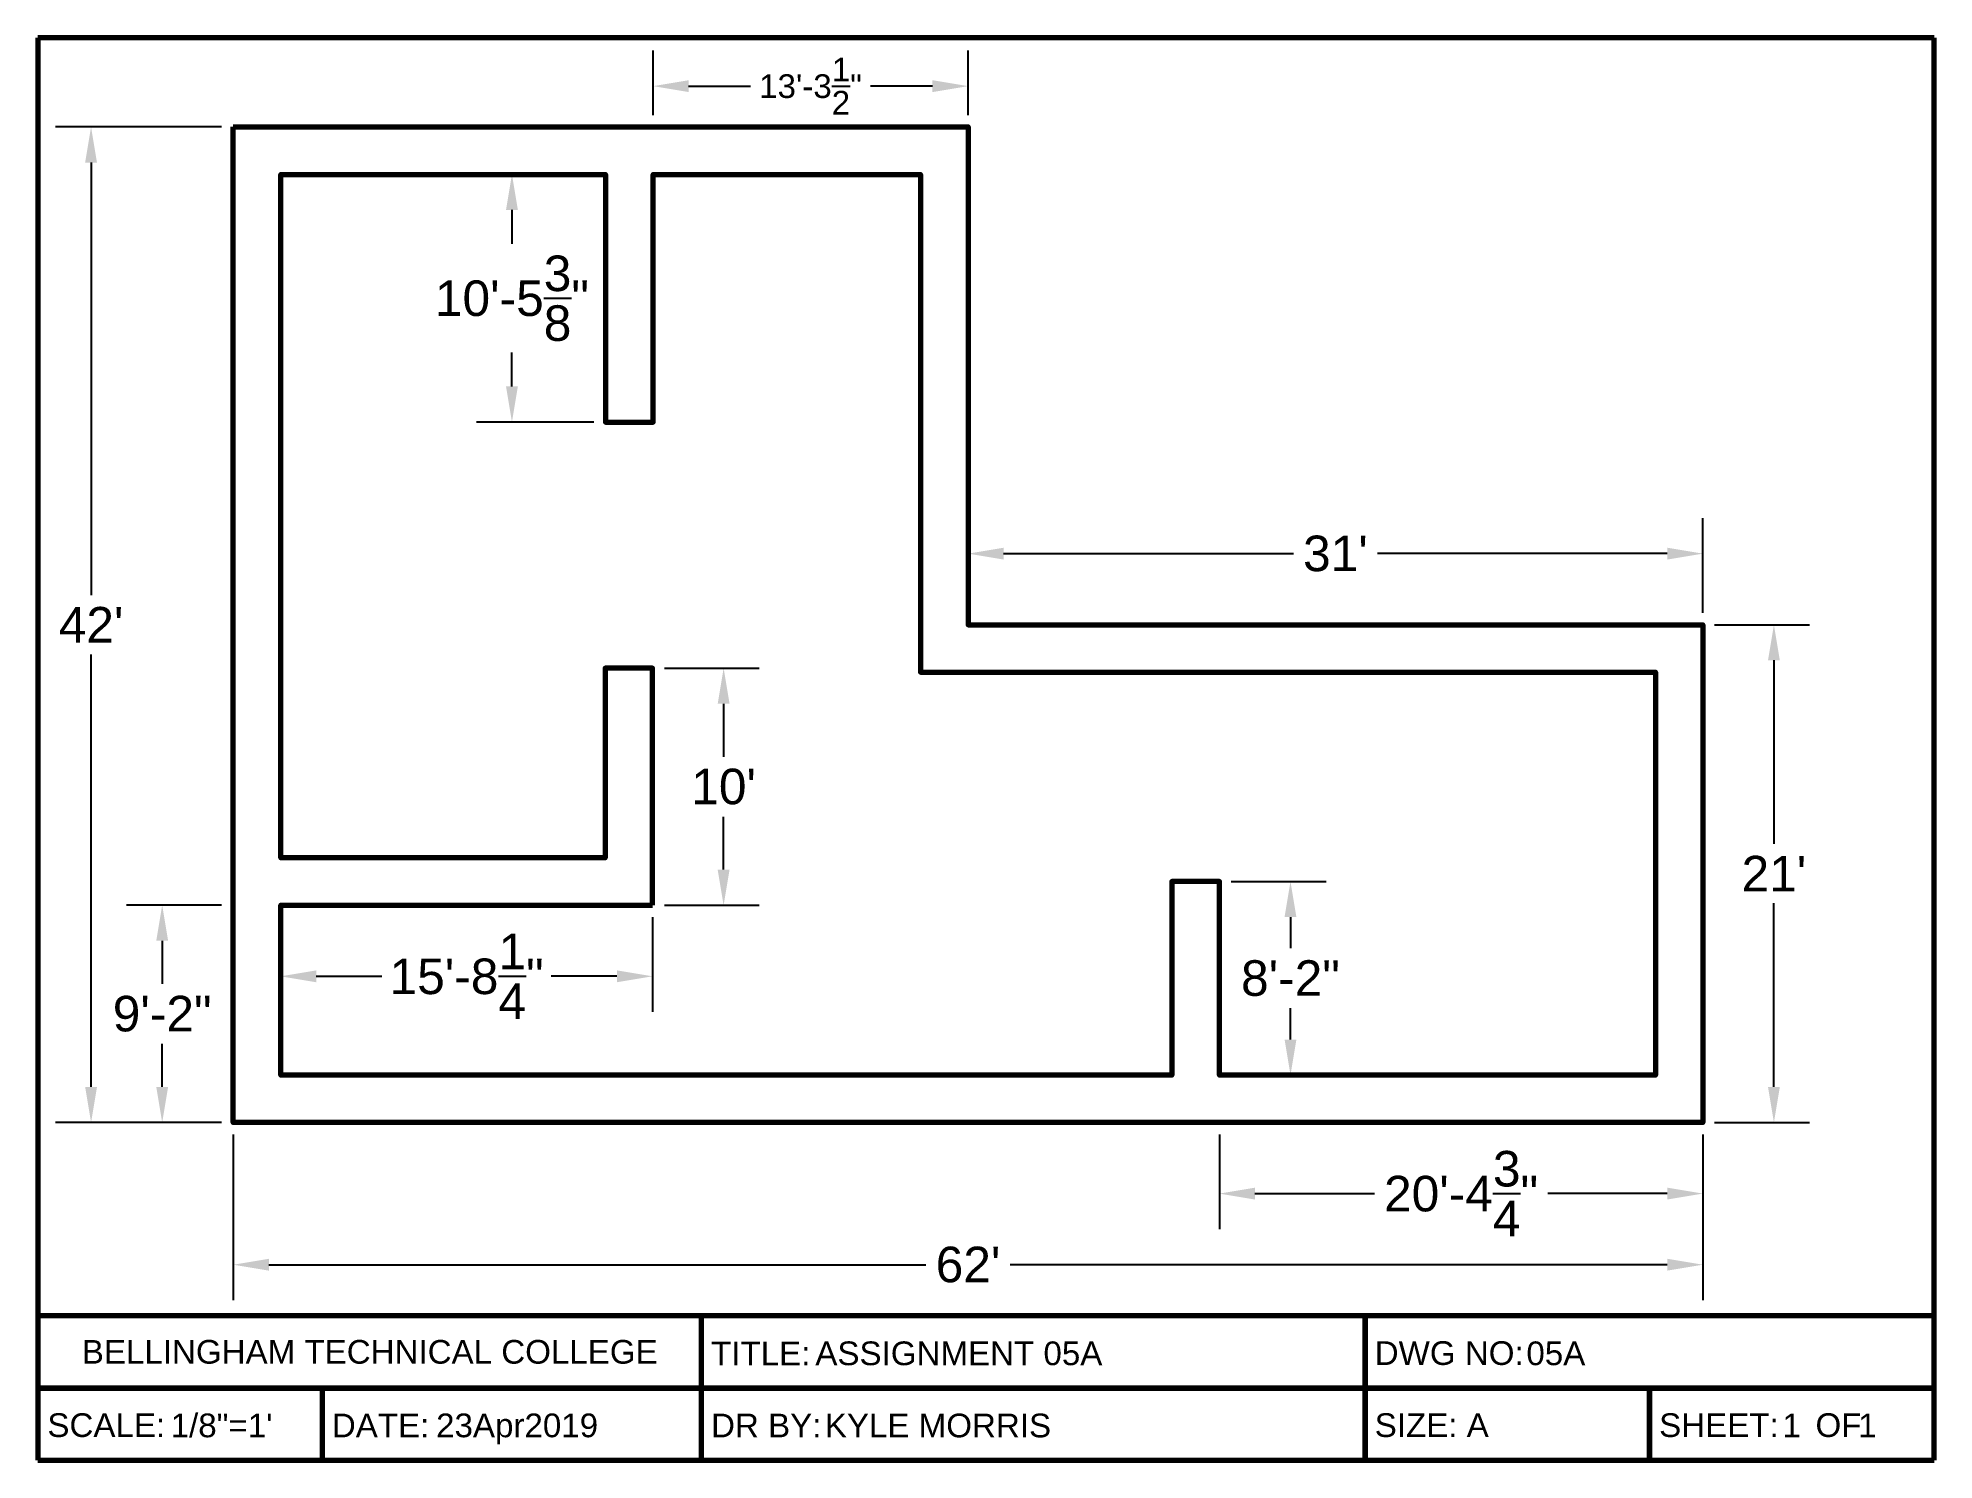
# Model space of a CAD drawing. Header units: inches. Extents: x 48 to 1008, y 48 to 768.
import ezdxf
from ezdxf.enums import TextEntityAlignment as Align

# ---------------------------------------------------------------- set-up
doc = ezdxf.new("R2010")
doc.units = ezdxf.units.IN
doc.header["$MEASUREMENT"] = 0
doc.layers.add('Dimensions', color=7, linetype='Continuous')
doc.layers.add('TitleText', color=7, linetype='Continuous')
doc.layers.add('Object', color=7, linetype='Continuous', lineweight=70)
doc.layers.add('TitleBox', color=7, linetype='Continuous', lineweight=70)
doc.styles.get("Standard").update_dxf_attribs({"font": 'arial.ttf'})
doc.dimstyles.get("Standard").update_dxf_attribs({"dimtxt": 0.18, "dimasz": 0.18, "dimexe": 0.18, "dimexo": 0.0625, "dimgap": 0.09, "dimtad": 0, "dimtih": 1, "dimtoh": 1, "dimdec": 4, "dimzin": 0, "dimdsep": 46, "dimtxsty": 'Standard', "dimcen": 0.09, "dimadec": 0, "dimazin": 0, "dimtfac": 1, "dimtdec": 4, "dimtofl": 0, "dimtmove": 0, "dimatfit": 3, "dimfxl": 1, "dimtolj": 1, "dimtzin": 0, "dimarcsym": 0})

# ---------------------------------------------------------------- blocks, each defined once
blk = doc.blocks.new('TitleAAlt')
at = {"layer": 'TitleBox'}
for p, q in [((10.5, 8), (0.5, 8)), ((0.5, 8), (0.5, 0.5)), ((10.5, 0.5), (10.5, 8)), ((10.5, 1.26), (0.5, 1.26)), ((4, 0.5), (4, 1.26)), ((7.5, 0.88), (7.5, 1.26)), ((7.5, 1.26), (7.5, 0.5)), ((10.5, 0.88), (0.5, 0.88)), ((0.5, 0.88), (10.5, 0.88)), ((2, 0.5), (2, 0.88)), ((7.5, 0.5), (7.5, 0.88)), ((9, 0.5), (9, 0.88)), ((9, 0.88), (9, 0.5)), ((0.5, 0.5), (10.5, 0.5)), ((0.5, 0.5), (10.5, 0.5))]:
    blk.add_line(p, q, dxfattribs=at)
at = {"layer": 'TitleText', "char_height": 0.125}
for s, width, insert, attachment_point in [('BELLINGHAM TECHNICAL COLLEGE', 3.5, (2.25, 1.07), 5), ('TITLE:', 3.5, (4.05, 1), 7), ('DWG NO:', 3, (7.55, 1), 7), ('SCALE:', 1.5, (0.55, 0.62), 7), ('DATE:', 2, (2.05, 0.62), 7), ('DR BY:', 3.5, (4.05, 0.62), 7), ('SIZE: A', 1.5, (7.55, 0.62), 7), ('SHEET:    OF', 1.5, (9.05, 0.62), 7)]:
    blk.add_mtext_dynamic_manual_height_columns(s, width=width, gutter_width=1, heights=[0], dxfattribs=dict(at, insert=insert, attachment_point=attachment_point))
at = {"layer": 'TitleText'}
for tag, p in [('TITLE', (4.6, 0.963)), ('DWGNO', (8.35, 0.963)), ('SCALE', (1.2, 0.583)), ('SHT', (9.7, 0.583)), ('SHTS', (10.1, 0.583))]:
    blk.add_attdef(tag, text='', height=0.125, dxfattribs=at).set_placement(p, align=Align.BOTTOM_LEFT)
at = {"layer": 'TitleText', "flags": 8}
blk.add_attdef('DATE', text='', height=0.125, dxfattribs=at).set_placement((2.6, 0.583), align=Align.BOTTOM_LEFT)
blk.add_attdef('NAME', (4.65, 0.62), '', height=0.125, dxfattribs=at)
blk = doc.blocks.new('*D22')
at = {"layer": 'Defpoints', "color": 0, "lineweight": -3, "transparency": 16777216}
for p in [(287.99, 698.91), (335.41, 698.91), (335.41, 573.54)]:
    blk.add_point(p, dxfattribs=at)
at = {"layer": 'Dimensions', "color": 0, "lineweight": -2, "transparency": 16777216}
for p, q in [((329.41, 698.91), (269.99, 698.91)), ((287.99, 680.91), (287.99, 663.76)), ((287.99, 591.54), (287.99, 608.68)), ((329.41, 573.54), (269.99, 573.54))]:
    blk.add_line(p, q, dxfattribs=at)
at = {"layer": 'Dimensions', "color": 0, "lineweight": -3, "transparency": 16777216}
for points in [[(284.99, 680.91), (290.99, 680.91), (287.99, 698.91)], [(284.99, 591.54), (290.99, 591.54), (287.99, 573.54)]]:
    blk.add_solid(points, dxfattribs=at)
at = {"layer": 'Dimensions', "color": 0, "lineweight": -3, "transparency": 16777216, "insert": (287.99, 636.22), "char_height": 18, "attachment_point": 5}
blk.add_mtext('\\A1;10\'-5{\\H1x;\\S3/8;}"', dxfattribs=at)
blk = doc.blocks.new('*D23')
at = {"layer": 'Defpoints', "color": 0, "lineweight": -3, "transparency": 16777216}
for p in [(359.16, 448.91), (359.16, 328.91), (395.16, 328.91)]:
    blk.add_point(p, dxfattribs=at)
at = {"layer": 'Dimensions', "color": 0, "lineweight": -2, "transparency": 16777216}
for p, q in [((365.16, 448.91), (413.16, 448.91)), ((395.16, 430.91), (395.16, 404.1)), ((395.16, 346.91), (395.16, 373.72)), ((365.16, 328.91), (413.16, 328.91))]:
    blk.add_line(p, q, dxfattribs=at)
at = {"layer": 'Dimensions', "color": 0, "lineweight": -3, "transparency": 16777216}
for points in [[(392.16, 430.91), (398.16, 430.91), (395.16, 448.91)], [(392.16, 346.91), (398.16, 346.91), (395.16, 328.91)]]:
    blk.add_solid(points, dxfattribs=at)
at = {"layer": 'Dimensions', "color": 0, "lineweight": -3, "transparency": 16777216, "insert": (395.16, 388.91), "char_height": 18, "attachment_point": 5}
blk.add_mtext("\\A1;10'", dxfattribs=at)
blk = doc.blocks.new('*D24')
at = {"layer": 'Defpoints', "color": 0, "lineweight": -3, "transparency": 16777216}
for p in [(110.91, 328.91), (146.91, 328.91), (146.91, 218.91)]:
    blk.add_point(p, dxfattribs=at)
at = {"layer": 'Dimensions', "color": 0, "lineweight": -2, "transparency": 16777216}
for p, q in [((140.91, 328.91), (92.91, 328.91)), ((110.91, 310.91), (110.91, 289.1)), ((110.91, 236.91), (110.91, 258.72)), ((140.91, 218.91), (92.91, 218.91))]:
    blk.add_line(p, q, dxfattribs=at)
at = {"layer": 'Dimensions', "color": 0, "lineweight": -3, "transparency": 16777216}
for points in [[(107.91, 310.91), (113.91, 310.91), (110.91, 328.91)], [(107.91, 236.91), (113.91, 236.91), (110.91, 218.91)]]:
    blk.add_solid(points, dxfattribs=at)
at = {"layer": 'Dimensions', "color": 0, "lineweight": -3, "transparency": 16777216, "insert": (110.91, 273.91), "char_height": 18, "attachment_point": 5}
blk.add_mtext('\\A1;9\'-2"', dxfattribs=at)
blk = doc.blocks.new('*D26')
at = {"layer": 'Defpoints', "color": 0, "lineweight": -3, "transparency": 16777216}
for p in [(146.91, 722.91), (74.91, 218.91), (146.91, 218.91)]:
    blk.add_point(p, dxfattribs=at)
at = {"layer": 'Dimensions', "color": 0, "lineweight": -2, "transparency": 16777216}
for p, q in [((140.91, 722.91), (56.91, 722.91)), ((74.91, 704.91), (74.91, 485.95)), ((74.91, 236.91), (74.91, 455.87)), ((140.91, 218.91), (56.91, 218.91))]:
    blk.add_line(p, q, dxfattribs=at)
at = {"layer": 'Dimensions', "color": 0, "lineweight": -3, "transparency": 16777216}
for points in [[(71.91, 704.91), (77.91, 704.91), (74.91, 722.91)], [(71.91, 236.91), (77.91, 236.91), (74.91, 218.91)]]:
    blk.add_solid(points, dxfattribs=at)
at = {"layer": 'Dimensions', "color": 0, "lineweight": -3, "transparency": 16777216, "insert": (74.91, 470.91), "char_height": 18, "attachment_point": 5}
blk.add_mtext("\\A1;42'", dxfattribs=at)
blk = doc.blocks.new('*D27')
at = {"layer": 'Defpoints', "color": 0, "lineweight": -3, "transparency": 16777216}
for p in [(890.91, 470.91), (890.91, 218.91), (926.91, 218.91)]:
    blk.add_point(p, dxfattribs=at)
at = {"layer": 'Dimensions', "color": 0, "lineweight": -2, "transparency": 16777216}
for p, q in [((896.91, 470.91), (944.91, 470.91)), ((926.91, 452.91), (926.91, 359.95)), ((926.91, 236.91), (926.91, 329.87)), ((896.91, 218.91), (944.91, 218.91))]:
    blk.add_line(p, q, dxfattribs=at)
at = {"layer": 'Dimensions', "color": 0, "lineweight": -3, "transparency": 16777216}
for points in [[(923.91, 452.91), (929.91, 452.91), (926.91, 470.91)], [(923.91, 236.91), (929.91, 236.91), (926.91, 218.91)]]:
    blk.add_solid(points, dxfattribs=at)
at = {"layer": 'Dimensions', "color": 0, "lineweight": -3, "transparency": 16777216, "insert": (926.91, 344.91), "char_height": 18, "attachment_point": 5}
blk.add_mtext("\\A1;21'", dxfattribs=at)
blk = doc.blocks.new('*D28')
at = {"layer": 'Defpoints', "color": 0, "lineweight": -3, "transparency": 16777216}
for p in [(890.91, 506.91), (518.91, 470.91), (890.91, 470.91)]:
    blk.add_point(p, dxfattribs=at)
at = {"layer": 'Dimensions', "color": 0, "lineweight": -2, "transparency": 16777216}
for p, q in [((518.91, 476.91), (518.91, 524.91)), ((890.91, 476.91), (890.91, 524.91)), ((536.91, 506.91), (683.64, 506.91)), ((872.91, 506.91), (726.18, 506.91))]:
    blk.add_line(p, q, dxfattribs=at)
at = {"layer": 'Dimensions', "color": 0, "lineweight": -3, "transparency": 16777216}
for points in [[(536.91, 509.91), (536.91, 503.91), (518.91, 506.91)], [(872.91, 509.91), (872.91, 503.91), (890.91, 506.91)]]:
    blk.add_solid(points, dxfattribs=at)
at = {"layer": 'Dimensions', "color": 0, "lineweight": -3, "transparency": 16777216, "insert": (704.91, 506.91), "char_height": 18, "attachment_point": 5}
blk.add_mtext("\\A1;31'", dxfattribs=at)
blk = doc.blocks.new('*D29')
at = {"layer": 'Defpoints', "color": 0, "lineweight": -3, "transparency": 16777216}
for p in [(646.16, 340.91), (682.16, 340.91), (646.16, 242.91)]:
    blk.add_point(p, dxfattribs=at)
at = {"layer": 'Dimensions', "color": 0, "lineweight": -2, "transparency": 16777216}
for p, q in [((652.16, 340.91), (700.16, 340.91)), ((682.16, 322.91), (682.16, 307.1)), ((682.16, 260.91), (682.16, 276.72)), ((652.16, 242.91), (700.16, 242.91))]:
    blk.add_line(p, q, dxfattribs=at)
at = {"layer": 'Dimensions', "color": 0, "lineweight": -3, "transparency": 16777216}
for points in [[(679.16, 322.91), (685.16, 322.91), (682.16, 340.91)], [(679.16, 260.91), (685.16, 260.91), (682.16, 242.91)]]:
    blk.add_solid(points, dxfattribs=at)
at = {"layer": 'Dimensions', "color": 0, "lineweight": -3, "transparency": 16777216, "insert": (682.16, 291.91), "char_height": 18, "attachment_point": 5}
blk.add_mtext('\\A1;8\'-2"', dxfattribs=at)
blk = doc.blocks.new('*D30')
at = {"layer": 'Defpoints', "color": 0, "lineweight": -3, "transparency": 16777216}
for p in [(518.91, 743.59), (359.41, 722.91), (518.91, 722.91)]:
    blk.add_point(p, dxfattribs=at)
at = {"layer": 'Dimensions', "color": 0, "lineweight": -2, "transparency": 16777216}
for p, q in [((359.41, 728.91), (359.41, 761.59)), ((518.91, 728.91), (518.91, 761.59)), ((377.41, 743.59), (408.74, 743.59)), ((500.91, 743.59), (469.58, 743.59))]:
    blk.add_line(p, q, dxfattribs=at)
at = {"layer": 'Dimensions', "color": 0, "lineweight": -3, "transparency": 16777216}
for points in [[(377.41, 746.59), (377.41, 740.59), (359.41, 743.59)], [(500.91, 746.59), (500.91, 740.59), (518.91, 743.59)]]:
    blk.add_solid(points, dxfattribs=at)
at = {"layer": 'Dimensions', "color": 0, "lineweight": -3, "transparency": 16777216, "insert": (439.16, 743.59), "char_height": 12, "attachment_point": 5}
blk.add_mtext('\\A1;13\'-3{\\H1x;\\S1/2;}"', dxfattribs=at)
blk = doc.blocks.new('*D31')
at = {"layer": 'Defpoints', "color": 0, "lineweight": -3, "transparency": 16777216}
for p in [(646.16, 218.91), (890.91, 218.91), (890.91, 182.91)]:
    blk.add_point(p, dxfattribs=at)
at = {"layer": 'Dimensions', "color": 0, "lineweight": -2, "transparency": 16777216}
for p, q in [((646.16, 212.91), (646.16, 164.91)), ((890.91, 212.91), (890.91, 164.91)), ((664.16, 182.91), (724.64, 182.91)), ((872.91, 182.91), (812.43, 182.91))]:
    blk.add_line(p, q, dxfattribs=at)
at = {"layer": 'Dimensions', "color": 0, "lineweight": -3, "transparency": 16777216}
for points in [[(664.16, 185.91), (664.16, 179.91), (646.16, 182.91)], [(872.91, 185.91), (872.91, 179.91), (890.91, 182.91)]]:
    blk.add_solid(points, dxfattribs=at)
at = {"layer": 'Dimensions', "color": 0, "lineweight": -3, "transparency": 16777216, "insert": (768.54, 182.91), "char_height": 18, "attachment_point": 5}
blk.add_mtext('\\A1;20\'-4{\\H1x;\\S3/4;}"', dxfattribs=at)
blk = doc.blocks.new('*D32')
at = {"layer": 'Defpoints', "color": 0, "lineweight": -3, "transparency": 16777216}
for p in [(146.91, 218.91), (890.91, 218.91), (146.91, 146.91)]:
    blk.add_point(p, dxfattribs=at)
at = {"layer": 'Dimensions', "color": 0, "lineweight": -2, "transparency": 16777216}
for p, q in [((146.91, 212.91), (146.91, 128.91)), ((890.91, 212.91), (890.91, 128.91)), ((164.91, 146.91), (497.59, 146.91)), ((872.91, 146.91), (540.24, 146.91))]:
    blk.add_line(p, q, dxfattribs=at)
at = {"layer": 'Dimensions', "color": 0, "lineweight": -3, "transparency": 16777216}
for points in [[(164.91, 149.91), (164.91, 143.91), (146.91, 146.91)], [(872.91, 149.91), (872.91, 143.91), (890.91, 146.91)]]:
    blk.add_solid(points, dxfattribs=at)
at = {"layer": 'Dimensions', "color": 0, "lineweight": -3, "transparency": 16777216, "insert": (518.91, 146.91), "char_height": 18, "attachment_point": 5}
blk.add_mtext("\\A1;62'", dxfattribs=at)
blk = doc.blocks.new('*D34')
at = {"layer": 'Defpoints', "color": 0, "lineweight": -3, "transparency": 16777216}
for p in [(170.91, 328.91), (359.16, 328.91), (359.16, 292.91)]:
    blk.add_point(p, dxfattribs=at)
at = {"layer": 'Dimensions', "color": 0, "lineweight": -2, "transparency": 16777216}
for p, q in [((170.91, 322.91), (170.91, 274.91)), ((359.16, 322.91), (359.16, 274.91)), ((188.91, 292.91), (222.14, 292.91)), ((341.16, 292.91), (307.93, 292.91))]:
    blk.add_line(p, q, dxfattribs=at)
at = {"layer": 'Dimensions', "color": 0, "lineweight": -3, "transparency": 16777216}
for points in [[(188.91, 295.91), (188.91, 289.91), (170.91, 292.91)], [(341.16, 295.91), (341.16, 289.91), (359.16, 292.91)]]:
    blk.add_solid(points, dxfattribs=at)
at = {"layer": 'Dimensions', "color": 0, "lineweight": -3, "transparency": 16777216, "insert": (265.04, 292.91), "char_height": 18, "attachment_point": 5}
blk.add_mtext('\\A1;15\'-8{\\H1x;\\S1/4;}"', dxfattribs=at)

msp = doc.modelspace()

# ---------------------------------------------------------------- linework, layer by layer
at = {"layer": 'Object', "lineweight": 70}
for points in [[(146.91169, 722.91169), (518.91169, 722.91169), (518.91169, 470.91169), (890.91169, 470.91169), (890.91169, 218.91169), (146.91169, 218.91169)], [(359.16169, 328.91169), (359.16169, 448.91169), (335.16169, 448.91169), (335.16169, 352.91169), (170.91169, 352.91169), (170.91169, 698.91169), (335.41169, 698.91169), (335.41169, 573.53669), (359.41169, 573.53669), (359.41169, 698.91169), (494.91169, 698.91169), (494.91169, 446.91169), (866.91169, 446.91169), (866.91169, 242.91169), (646.16169, 242.91169), (646.16169, 340.91169), (622.16169, 340.91169), (622.16169, 242.91169), (170.91169, 242.91169), (170.91169, 328.91169)]]:
    msp.add_lwpolyline(points, close=True, dxfattribs=at)

# ---------------------------------------------------------------- block references
at = {"layer": 'Object', "lineweight": -3}
ref = msp.add_blockref('TitleAAlt', (0, 0), dxfattribs=dict(at, xscale=96, yscale=96, zscale=96))
ref.add_attrib('SHTS', '1', dxfattribs={"layer": 'TitleText', "height": 12}).set_placement((969.6, 55.96748), align=Align.BOTTOM_LEFT)
ref.add_attrib('SHT', '1', dxfattribs={"layer": 'TitleText', "height": 12}).set_placement((931.2, 55.96748), align=Align.BOTTOM_LEFT)
ref.add_attrib('SCALE', '1/8"=1\'', dxfattribs={"layer": 'TitleText', "height": 12}).set_placement((115.2, 55.96748), align=Align.BOTTOM_LEFT)
ref.add_attrib('DWGNO', '05A', dxfattribs={"layer": 'TitleText', "height": 12}).set_placement((801.6, 92.44748), align=Align.BOTTOM_LEFT)
ref.add_attrib('DATE', '23Apr2019', dxfattribs={"layer": 'TitleText', "height": 12}).set_placement((249.6, 55.96748), align=Align.BOTTOM_LEFT)
ref.add_attrib('NAME', 'KYLE MORRIS', (446.4, 59.52), dxfattribs={"layer": 'TitleText', "height": 12})
ref.add_attrib('TITLE', 'ASSIGNMENT 05A', dxfattribs={"layer": 'TitleText', "height": 12}).set_placement((441.6, 92.44748), align=Align.BOTTOM_LEFT)

# ---------------------------------------------------------------- dimensions: what is measured, and where the dimension line sits
at = {"layer": 'Dimensions', "lineweight": -3}
dim = msp.add_linear_dim(base=(518.91169, 743.59106), p1=(359.41169, 722.91169), p2=(518.91169, 722.91169), dimstyle='Standard', override={"dimtxt": 12, "dimasz": 18, "dimexe": 18, "dimexo": 6, "dimgap": 6, "dimlunit": 4}, dxfattribs=at)
dim.commit()
dim.dimension.update_dxf_attribs({"geometry": '*D30', "text_midpoint": (439.16169, 743.59106), "dimtype": 160})
for base, p1, p2, picture, middle in [((74.91169, 218.91169), (146.91169, 722.91169), (146.91169, 218.91169), '*D26', (74.91169, 470.91169)), ((926.91169, 218.91169), (890.91169, 470.91169), (890.91169, 218.91169), '*D27', (926.91169, 344.91169)), ((395.16169, 328.91169), (359.16169, 448.91169), (359.16169, 328.91169), '*D23', (395.16169, 388.91169)), ((682.16169, 340.91169), (646.16169, 242.91169), (646.16169, 340.91169), '*D29', (682.16169, 291.91169)), ((110.91169, 328.91169), (146.91169, 218.91169), (146.91169, 328.91169), '*D24', (110.91169, 273.91169))]:
    dim = msp.add_linear_dim(base=base, p1=p1, p2=p2, angle=90, dimstyle='Standard', override={"dimtxt": 18, "dimasz": 18, "dimexe": 18, "dimexo": 6, "dimgap": 6, "dimlunit": 4}, dxfattribs=at)
    dim.commit()
    dim.dimension.update_dxf_attribs({"geometry": picture, "text_midpoint": middle})
dim = msp.add_linear_dim(base=(287.98861, 698.91169), p1=(335.41169, 573.53669), p2=(335.41169, 698.91169), angle=90, dimstyle='Standard', override={"dimtxt": 18, "dimasz": 18, "dimexe": 18, "dimexo": 6, "dimgap": 6, "dimlunit": 4}, dxfattribs=at)
dim.commit()
dim.dimension.update_dxf_attribs({"geometry": '*D22', "text_midpoint": (287.98861, 636.22419), "dimtype": 160})
for base, p1, p2, picture, middle in [((890.91169, 506.91169), (518.91169, 470.91169), (890.91169, 470.91169), '*D28', (704.91169, 506.91169)), ((359.16169, 292.91169), (170.91169, 328.91169), (359.16169, 328.91169), '*D34', (265.03669, 292.91169)), ((146.91169, 146.91169), (890.91169, 218.91169), (146.91169, 218.91169), '*D32', (518.91169, 146.91169)), ((890.91169, 182.91169), (646.16169, 218.91169), (890.91169, 218.91169), '*D31', (768.53669, 182.91169))]:
    dim = msp.add_linear_dim(base=base, p1=p1, p2=p2, dimstyle='Standard', override={"dimtxt": 18, "dimasz": 18, "dimexe": 18, "dimexo": 6, "dimgap": 6, "dimlunit": 4}, dxfattribs=at)
    dim.commit()
    dim.dimension.update_dxf_attribs({"geometry": picture, "text_midpoint": middle})

doc.saveas('drawing.dxf')
